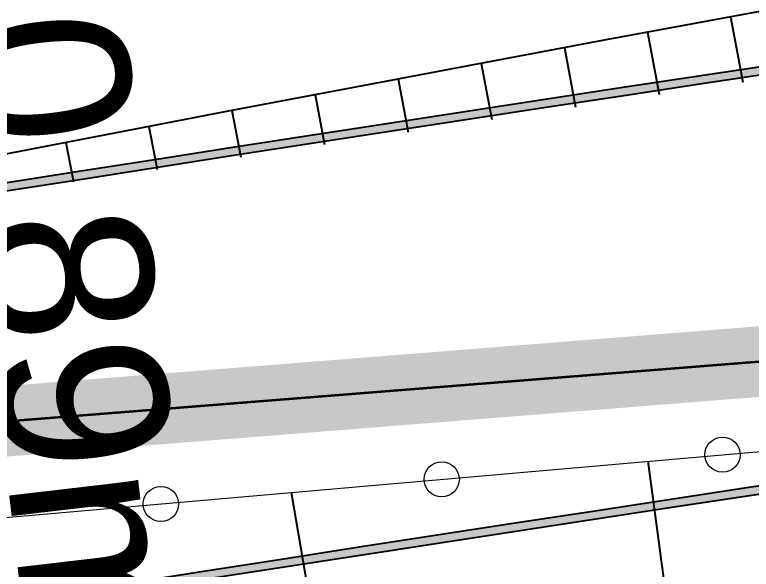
# Model space of a CAD drawing. Header units: metres. Extents: x 1851758 to 1852050, y 5187822 to 5188223.
# Drawn here: x 1851866.222 to 1851868.835, y 5187878.741 to 5187880.708 of the extents above; entities that cross this region are included whole.
import ezdxf

# ---------------------------------------------------------------- set-up
doc = ezdxf.new("R2010")
doc.units = ezdxf.units.M
doc.header["$LTSCALE"] = 2.5
doc.linetypes.add('L18', pattern=[0.6, 0.4, -0.2])
doc.layers.get('0').update_dxf_attribs({"linetype": 'CONTINUOUS', "lineweight": 30})
for name, color, linetype, lineweight in [('CLO_LEG', 7, 'CONTINUOUS', 15), ('PAR_ALIGNT', 1, 'L18', 30), ('PAR_COT', 150, 'CONTINUOUS', 20), ('PRO_PAR_DA', 1, 'CONTINUOUS', 35)]:
    doc.layers.add(name, color=color, linetype=linetype, lineweight=lineweight)
doc.layers.add('PRO_PAR_CONT_DA', color=40, linetype='CONTINUOUS', plot=False)
for name, color, linetype in [('PRO_VOI', 7, 'CONTINUOUS'), ('PRO_VOI_PLANCHETTES', 232, 'CONTINUOUS'), ('TAL_HACH', 44, 'CONTINUOUS')]:
    doc.layers.add(name, color=color, linetype=linetype)
doc.styles.get("Standard").update_dxf_attribs({"font": 'arial.ttf'})

# ---------------------------------------------------------------- blocks, each defined once
blk = doc.blocks.new('CLOLEG')
blk.add_circle((0, 0), 0.0625)

msp = doc.modelspace()

# ---------------------------------------------------------------- hatches: boundary and pattern name
at = {"layer": 'PRO_VOI_PLANCHETTES'}
h = msp.add_hatch(color=256, dxfattribs=at)
h.dxf.hatch_style = 1
edge = h.paths.add_edge_path()
edge.add_arc((1851926.4252, 5187498.2076), 386.6253, 94.068008, 99.380647, ccw=False)
edge.add_line((1851898.9978, 5187883.8588), (1851897.6403, 5187902.7554))
edge.add_line((1851897.6403, 5187902.7554), (1851897.6702, 5187902.7575))
edge.add_line((1851897.6702, 5187902.7575), (1851899.0298, 5187883.831))
edge.add_line((1851899.0298, 5187883.831), (1851899.001, 5187883.8289))
edge.add_arc((1851926.4252, 5187498.2076), 386.5953, 94.067849, 99.380857)
edge.add_line((1851863.4115, 5187879.6328), (1851863.408, 5187879.6626))
h = msp.add_hatch(color=256, dxfattribs=at)
h.dxf.hatch_style = 1
edge = h.paths.add_edge_path()
edge.add_arc((1851926.4252, 5187498.2076), 385.1553, 94.067373, 99.391014, ccw=False)
edge.add_line((1851899.1063, 5187882.3928), (1851938.5438, 5187885.1975))
edge.add_line((1851938.5438, 5187885.1975), (1851938.7524, 5187882.2942))
edge.add_line((1851938.7524, 5187882.2942), (1851938.7225, 5187882.2918))
edge.add_line((1851938.7225, 5187882.2918), (1851938.5161, 5187885.1654))
edge.add_line((1851938.5161, 5187885.1654), (1851899.1052, 5187882.3626))
edge.add_arc((1851926.4252, 5187498.2076), 385.1253, 94.067849, 99.391226)
edge.add_line((1851863.5824, 5187878.1711), (1851863.5789, 5187878.2009))

# ---------------------------------------------------------------- linework, layer by layer
at = {"layer": 'CLO_LEG', "flags": 128}
msp.add_lwpolyline([(1851977.7388, 5187951.8867), (1851978.2601, 5187947.3883), (1851966.8096, 5187945.8048), (1851954.0429, 5187944.6228), (1851949.2974, 5187943.9857), (1851940.9256, 5187943.3518), (1851925.9141, 5187942.038), (1851910.5772, 5187940.7743), (1851894.403, 5187938.9631), (1851878.9134, 5187938.0087), (1851863.8353, 5187936.8862), (1851858.3142, 5187936.2978), (1851859.6111, 5187922.8235), (1851861.6242, 5187905.1582), (1851863.1461, 5187891.8663), (1851864.24, 5187882.2784), (1851864.6238, 5187878.7868), (1851868.8953, 5187879.1616), (1851886.9294, 5187880.4333), (1851898.2976, 5187881.4051)], dxfattribs=at)
at = {"layer": 'PAR_ALIGNT', "ltscale": 2.5, "const_width": 0.25, "flags": 128}
msp.add_lwpolyline([(1851863.4796, 5187879.0507), (1851981.3715, 5187888.4018)], dxfattribs=at)
msp.add_lwpolyline([(1851863.4796, 5187879.0507), (1851981.3715, 5187888.4018)], dxfattribs=at)
at = {"layer": 'PRO_PAR_CONT_DA', "flags": 128}
msp.add_lwpolyline([(1851940.223, 5187919.3492), (1851911.8795, 5187917.3131), (1851912.1661, 5187913.3233), (1851908.6751, 5187913.0726), (1851908.3885, 5187917.0623), (1851884.7038, 5187915.3608), (1851885.4031, 5187905.6262), (1851885.6711, 5187901.8955), (1851897.6403, 5187902.7554), (1851898.8308, 5187886.1831), (1851862.9456, 5187883.6194), (1851863.4796, 5187879.0507), (1851981.3715, 5187888.4018)], dxfattribs=at)
msp.add_lwpolyline([(1851863.5824, 5187878.1707), (1851981.4866, 5187886.528), (1851981.3715, 5187888.4018), (1851863.4796, 5187879.0507)], close=True, dxfattribs=at)
at = {"layer": 'PRO_PAR_DA', "flags": 128}
msp.add_lwpolyline([(1851863.4796, 5187879.0507), (1851981.3715, 5187888.4018)], dxfattribs=at)
at = {"layer": 'PRO_VOI', "color": 32}
for p, q in [((1851868.7618, 5187880.7004), (1851868.8045, 5187880.469)), ((1851868.4668, 5187880.6458), (1851868.5079, 5187880.4247)), ((1851868.1719, 5187880.5908), (1851868.2112, 5187880.3804)), ((1851867.877, 5187880.5356), (1851867.9145, 5187880.3362)), ((1851867.5822, 5187880.48), (1851867.6177, 5187880.2919)), ((1851867.2874, 5187880.4241), (1851867.321, 5187880.2476)), ((1851866.9927, 5187880.368), (1851867.0242, 5187880.2034)), ((1851866.6981, 5187880.3115), (1851866.7274, 5187880.1591)), ((1851866.4035, 5187880.2548), (1851866.4306, 5187880.1148))]:
    msp.add_line(p, q, dxfattribs=at)
at = {"layer": 'PRO_VOI', "color": 34, "flags": 128}
msp.add_lwpolyline([(1851898.1914, 5187884.6027, 0.030026), (1851863.484, 5187879.6752)], format="xyb", dxfattribs=at)
at = {"layer": 'PRO_VOI_PLANCHETTES', "flags": 128}
for points in [[(1851863.408, 5187879.6626, -0.023185), (1851898.9978, 5187883.8588), (1851897.6403, 5187902.7554), (1851897.6702, 5187902.7575), (1851899.0298, 5187883.831), (1851899.001, 5187883.8289, 0.023187), (1851863.4115, 5187879.6328)], [(1851863.5789, 5187878.2009, -0.023233), (1851899.1063, 5187882.3928), (1851938.5438, 5187885.1975), (1851938.7524, 5187882.2942), (1851938.7225, 5187882.2918), (1851938.5161, 5187885.1654), (1851899.1052, 5187882.3626, 0.023232), (1851863.5824, 5187878.1711)]]:
    msp.add_lwpolyline(points, format="xyb", close=True, dxfattribs=at)
at = {"layer": 'TAL_HACH'}
for p, q in [((1851868.5798, 5187878.3001), (1851868.4688, 5187879.1242)), ((1851867.361, 5187878.0997), (1851867.2043, 5187879.0133))]:
    msp.add_line(p, q, dxfattribs=at)

# ---------------------------------------------------------------- block references
at = {"layer": 'CLO_LEG', "rotation": 5.014375092919268}
for p in [(1851868.733, 5187879.1474), (1851867.7369, 5187879.06), (1851866.7407, 5187878.9726)]:
    msp.add_blockref('CLOLEG', p, dxfattribs=at)

# ---------------------------------------------------------------- texts
at = {"layer": 'PAR_COT', "insert": (1851866.4356, 5187879.5579), "char_height": 0.6, "attachment_point": 5, "rotation": 276.6663}
msp.add_mtext('\\A1;0.89m', dxfattribs=at)

doc.saveas('drawing.dxf')
